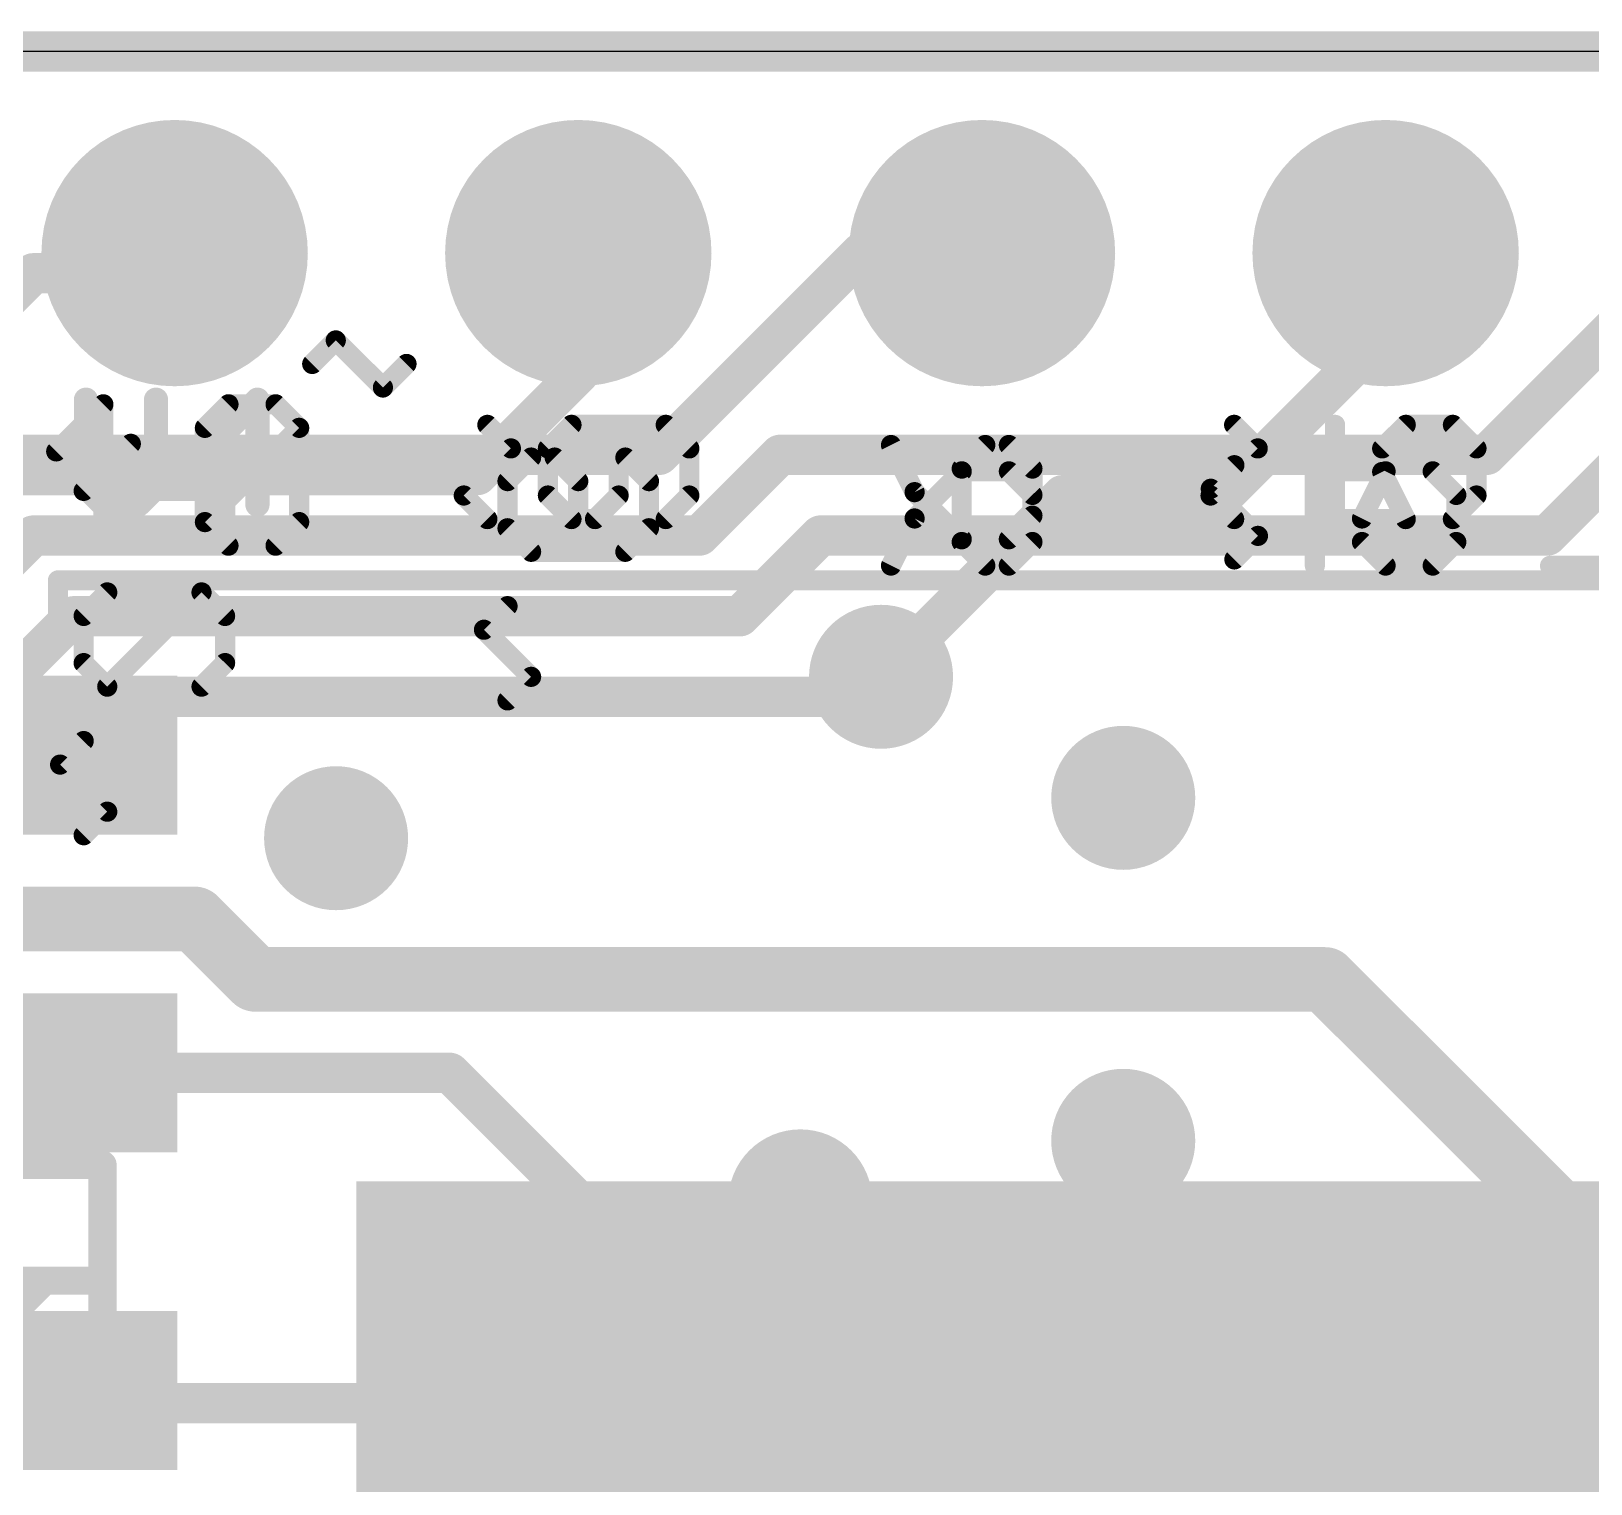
# Model space of a CAD drawing. Extents: x -4.5 to 52.1, y -1.8 to 26.3.
# Drawn here: x 30.85 to 40.66, y 13.84 to 22.99 of the extents above; entities that cross this region are included whole.
import ezdxf

# ---------------------------------------------------------------- set-up
doc = ezdxf.new("R2010")
doc.units = 0
for name, color, linetype in [('1', 12, 'CONTINUOUS'), ('16', 132, 'CONTINUOUS'), ('17', 110, 'CONTINUOUS'), ('18', 110, 'CONTINUOUS'), ('20', 53, 'CONTINUOUS'), ('21', 40, 'CONTINUOUS'), ('22', 6, 'CONTINUOUS'), ('25', 253, 'CONTINUOUS')]:
    doc.layers.add(name, color=color, linetype=linetype)

# ---------------------------------------------------------------- blocks, each defined once
blk = doc.blocks.new('RECT')
blk.add_solid([(-0.5, -0.5), (0.5, -0.5), (-0.5, 0.5), (0.5, 0.5)])
blk = doc.blocks.new('ROUNDP')
at = {"const_width": 0.5}
blk.add_lwpolyline([(0, -0.25, 1), (0, 0.25, 1), (0, -0.25)], format="xyb", dxfattribs=at)
blk = doc.blocks.new('ROUNDV')
at = {"const_width": 0.5}
blk.add_lwpolyline([(0, -0.25, 1), (0, 0.25, 1), (0, -0.25)], format="xyb", dxfattribs=at)

msp = doc.modelspace()

# ---------------------------------------------------------------- linework, layer by layer
at = {"layer": '1'}
for points, const_width in [([(48.26, 22.86), (0, 22.86)], 0.254), ([(34.29, 20.828), (34.29, 21.59)], 0.254), ([(39.37, 21.082), (39.37, 21.59)], 0.254), ([(38.354, 20.066), (39.37, 21.082)], 0.254), ([(33.655, 20.193), (34.29, 20.828)], 0.254), ([(27.686, 20.193), (33.655, 20.193)], 0.254), ([(36.195, 18.923), (37.338, 20.066)], 0.254), ([(37.338, 20.066), (38.354, 20.066)], 0.254), ([(30.099, 17.399), (31.877, 17.399)], 0.4064), ([(31.877, 17.399), (32.258, 17.018)], 0.4064), ([(32.258, 17.018), (38.989, 17.018)], 0.4064), ([(38.989, 17.018), (43.561, 12.446)], 0.4064), ([(29.845, 15.24), (31.035, 16.43)], 0.254), ([(31.035, 16.43), (31.016, 16.43)], 0.254), ([(31.016, 16.43), (33.481, 16.43)], 0.254), ([(33.481, 16.43), (38.1, 11.811)], 0.254), ([(31.016, 14.43), (31.095, 14.351)], 0.254), ([(33.401, 14.351), (33.322, 14.43)], 0.254), ([(31.095, 14.351), (33.401, 14.351)], 0.254), ([(33.909, 14.351), (33.401, 14.351)], 0.254), ([(37.465, 10.795), (33.909, 14.351)], 0.254)]:
    msp.add_lwpolyline(points, dxfattribs=dict(at, const_width=const_width))
for points, const_width in [([(34.3535, 21.59, 1), (34.2265, 21.59)], 0.127), ([(39.4335, 21.59, 1), (39.3065, 21.59)], 0.127), ([(39.4149, 21.0371, 1), (39.3251, 21.1269)], 0.127), ([(39.3065, 21.082, 1), (39.4335, 21.082)], 0.127), ([(34.3349, 20.7831, 1), (34.2451, 20.8729)], 0.127), ([(34.2265, 20.828, 1), (34.3535, 20.828)], 0.127), ([(33.655, 20.1295, 1), (33.655, 20.2565)], 0.127), ([(33.6101, 20.2379, 1), (33.6999, 20.1481)], 0.127), ([(37.338, 20.1295, 1), (37.338, 20.0025)], 0.127), ([(37.3829, 20.0211, 1), (37.2931, 20.1109)], 0.127), ([(38.3091, 20.1109, 1), (38.3989, 20.0211)], 0.127), ([(38.354, 20.0025, 1), (38.354, 20.1295)], 0.127), ([(36.1501, 18.9679, 1), (36.2399, 18.8781)], 0.127), ([(31.9488, 17.4708, 1), (31.8052, 17.3272)], 0.2032), ([(31.877, 17.2974, 1), (31.877, 17.5006)], 0.2032), ([(32.258, 17.1196, 1), (32.258, 16.9164)], 0.2032), ([(32.1862, 16.9462, 1), (32.3298, 17.0898)], 0.2032), ([(39.0608, 17.0898, 1), (38.9172, 16.9462)], 0.2032), ([(38.989, 16.9164, 1), (38.989, 17.1196)], 0.2032), ([(31.016, 16.4935, 1), (31.016, 16.3665)], 0.127), ([(31.016, 16.4935, 1), (31.016, 16.3665)], 0.127), ([(31.0799, 16.3851, 1), (30.9901, 16.4749)], 0.127), ([(31.035, 16.3665, 1), (31.035, 16.4935)], 0.127), ([(33.5259, 16.4749, 1), (33.4361, 16.3851)], 0.127), ([(33.481, 16.3665, 1), (33.481, 16.4935)], 0.127), ([(31.0609, 14.4749, 1), (30.9711, 14.3851)], 0.127), ([(33.3669, 14.4749, 1), (33.2771, 14.3851)], 0.127), ([(31.095, 14.4145, 1), (31.095, 14.2875)], 0.127), ([(31.0501, 14.3061, 1), (31.1399, 14.3959)], 0.127), ([(33.401, 14.4145, 1), (33.401, 14.2875)], 0.127), ([(33.3561, 14.3061, 1), (33.4459, 14.3959)], 0.127), ([(33.401, 14.2875, 1), (33.401, 14.4145)], 0.127), ([(33.9539, 14.3959, 1), (33.8641, 14.3061)], 0.127), ([(33.909, 14.2875, 1), (33.909, 14.4145)], 0.127)]:
    msp.add_lwpolyline(points, format="xyb", dxfattribs=dict(at, const_width=const_width))
at = {"layer": '16', "const_width": 0.254}
for points in [[(0, 22.86), (48.26, 22.86)], [(31.623, 21.463), (31.75, 21.59)], [(36.068, 21.59), (34.798, 20.32)], [(36.068, 21.59), (36.83, 21.59)], [(40.005, 20.32), (41.275, 21.59)], [(29.718, 20.32), (30.861, 21.463)], [(30.861, 21.463), (31.623, 21.463)], [(40.386, 19.812), (40.9575, 20.3835)], [(34.798, 20.32), (30.607, 20.32)], [(35.052, 19.812), (35.56, 20.32)], [(35.56, 20.32), (40.005, 20.32)], [(30.353, 19.304), (30.861, 19.812)], [(30.861, 19.812), (35.052, 19.812)], [(35.306, 19.304), (35.814, 19.812)], [(35.814, 19.812), (40.386, 19.812)], [(30.607, 18.796), (31.115, 19.304)], [(31.115, 19.304), (35.306, 19.304)], [(36.068, 18.796), (36.195, 18.923)], [(30.226, 17.653), (31.369, 18.796)], [(31.369, 18.796), (36.068, 18.796)], [(33.401, 10.033), (33.401, 14.351)]]:
    msp.add_lwpolyline(points, dxfattribs=at)
at = {"layer": '16', "const_width": 0.127}
for points in [[(31.7949, 21.5451, 1), (31.7051, 21.6349)], [(36.068, 21.6535, 1), (36.068, 21.5265)], [(36.1129, 21.5451, 1), (36.0231, 21.6349)], [(36.83, 21.5265, 1), (36.83, 21.6535)], [(30.861, 21.5265, 1), (30.861, 21.3995)], [(30.9059, 21.4181, 1), (30.8161, 21.5079)], [(31.623, 21.3995, 1), (31.623, 21.5265)], [(31.5781, 21.5079, 1), (31.6679, 21.4181)], [(34.7531, 20.3649, 1), (34.8429, 20.2751)], [(34.798, 20.2565, 1), (34.798, 20.3835)], [(35.56, 20.3835, 1), (35.56, 20.2565)], [(35.6049, 20.2751, 1), (35.5151, 20.3649)], [(39.9601, 20.3649, 1), (40.0499, 20.2751)], [(40.005, 20.2565, 1), (40.005, 20.3835)], [(30.861, 19.8755, 1), (30.861, 19.7485)], [(30.9059, 19.7671, 1), (30.8161, 19.8569)], [(35.052, 19.7485, 1), (35.052, 19.8755)], [(35.814, 19.8755, 1), (35.814, 19.7485)], [(35.8589, 19.7671, 1), (35.7691, 19.8569)], [(40.386, 19.7485, 1), (40.386, 19.8755)], [(35.0071, 19.8569, 1), (35.0969, 19.7671)], [(40.3411, 19.8569, 1), (40.4309, 19.7671)], [(31.115, 19.3675, 1), (31.115, 19.2405)], [(31.1599, 19.2591, 1), (31.0701, 19.3489)], [(35.306, 19.2405, 1), (35.306, 19.3675)], [(35.2611, 19.3489, 1), (35.3509, 19.2591)], [(36.2399, 18.8781, 1), (36.1501, 18.9679)], [(31.369, 18.8595, 1), (31.369, 18.7325)], [(31.4139, 18.7511, 1), (31.3241, 18.8409)], [(36.0231, 18.8409, 1), (36.1129, 18.7511)], [(36.068, 18.7325, 1), (36.068, 18.8595)], [(33.4645, 14.351, 1), (33.3375, 14.351)]]:
    msp.add_lwpolyline(points, format="xyb", dxfattribs=at)
at = {"layer": '20'}
msp.add_line((48.26, 22.86), (2.54, 22.86), dxfattribs=at)
at = {"layer": '21', "const_width": 0.127}
for points in [[(32.6157, 20.8923), (32.764, 21.0406)], [(32.764, 21.0406), (33.0606, 20.744)], [(33.0606, 20.744), (33.2089, 20.8923)], [(31.005, 20.3417), (31.3016, 20.6383)], [(31.3016, 20.6383), (31.3016, 19.7485)], [(31.9405, 20.49), (32.0888, 20.6383)], [(32.0888, 20.6383), (32.3854, 20.6383)], [(32.3854, 20.6383), (32.5337, 20.49)], [(31.9405, 19.8968), (31.9405, 20.49)], [(31.9405, 19.8968), (32.5337, 20.49)], [(32.5337, 20.49), (32.5337, 19.8968)], [(33.866, 20.3606), (33.7177, 20.5089)], [(34.247, 20.5089), (34.0987, 20.3606)], [(34.8402, 20.5089), (34.247, 20.5089)], [(34.5436, 20.064), (34.5436, 20.5089)], [(34.9885, 20.3606), (34.8402, 20.5089)], [(38.565, 20.3606), (38.4167, 20.5089)], [(39.0517, 20.5089), (39.0517, 19.9157)], [(39.3483, 20.3606), (39.4966, 20.5089)], [(39.4966, 20.5089), (39.7932, 20.5089)], [(39.7932, 20.5089), (39.9415, 20.3606)], [(33.5694, 20.064), (33.866, 20.3606)], [(34.0987, 20.3606), (34.0987, 20.064)], [(34.9885, 20.064), (34.9885, 20.3606)], [(36.2577, 20.3819), (36.406, 20.0853)], [(36.8509, 20.3819), (36.7026, 20.2336)], [(36.9992, 20.3819), (36.8509, 20.3819)], [(37.1475, 20.2336), (36.9992, 20.3819)], [(38.2684, 20.064), (38.565, 20.3606)], [(39.3483, 20.2123), (39.3483, 20.3606)], [(39.9415, 20.3606), (39.9415, 20.064)], [(36.7026, 20.2336), (36.7026, 19.7887)], [(37.1475, 19.937), (37.1475, 20.2336)], [(39.4966, 19.9157), (39.3483, 20.2123)], [(33.7177, 19.9157), (33.5694, 20.064)], [(34.0987, 20.064), (34.247, 19.9157)], [(34.3953, 19.9157), (34.5436, 20.064)], [(34.8402, 19.9157), (34.9885, 20.064)], [(36.406, 20.0853), (36.7026, 19.7887)], [(38.4167, 19.9157), (38.2684, 20.064)], [(39.9415, 20.064), (39.7932, 19.9157)], [(32.0888, 19.7485), (31.9405, 19.8968)], [(32.5337, 19.8968), (32.3854, 19.7485)], [(34.247, 19.9157), (34.3953, 19.9157)], [(36.9992, 19.7887), (37.1475, 19.937)], [(39.0517, 19.9157), (39.4966, 19.9157)], [(36.7026, 19.7887), (36.9992, 19.7887)], [(31.005, 19.7485), (31.5982, 19.7485)], [(32.3854, 19.7485), (32.0888, 19.7485)], [(31.016, 19.13), (31.016, 19.53)], [(31.016, 19.53), (47.216, 19.53)]]:
    msp.add_lwpolyline(points, dxfattribs=at)
at = {"layer": '21', "const_width": 0.0635}
for points in [[(32.7865, 21.063, 1), (32.7416, 21.0181)], [(32.7865, 21.0181, 1), (32.7416, 21.063)], [(32.5933, 20.9147, 1), (32.6382, 20.8698)], [(33.2314, 20.8698, 1), (33.1865, 20.9147)], [(33.0382, 20.7664, 1), (33.0831, 20.7215)], [(33.0382, 20.7215, 1), (33.0831, 20.7664)], [(31.3333, 20.6383, 1), (31.2698, 20.6383)], [(31.324, 20.6158, 1), (31.2791, 20.6607)], [(32.0888, 20.67, 1), (32.0888, 20.6065)], [(32.1112, 20.6158, 1), (32.0663, 20.6607)], [(32.4078, 20.6607, 1), (32.3629, 20.6158)], [(32.3854, 20.6065, 1), (32.3854, 20.67)], [(31.918, 20.5124, 1), (31.963, 20.4675)], [(31.9722, 20.49, 1), (31.9088, 20.49)], [(32.5654, 20.49, 1), (32.5019, 20.49)], [(32.5561, 20.4675, 1), (32.5112, 20.5124)], [(32.5112, 20.4675, 1), (32.5561, 20.5124)], [(33.7402, 20.5314, 1), (33.6953, 20.4865)], [(34.247, 20.5407, 1), (34.247, 20.4772)], [(34.2695, 20.4865, 1), (34.2246, 20.5314)], [(34.5754, 20.5089, 1), (34.5119, 20.5089)], [(34.8627, 20.5314, 1), (34.8178, 20.4865)], [(34.8402, 20.4772, 1), (34.8402, 20.5407)], [(38.4392, 20.5314, 1), (38.3943, 20.4865)], [(39.0835, 20.5089, 1), (39.02, 20.5089)], [(39.4966, 20.5407, 1), (39.4966, 20.4772)], [(39.5191, 20.4865, 1), (39.4742, 20.5314)], [(39.8157, 20.5314, 1), (39.7708, 20.4865)], [(39.7932, 20.4772, 1), (39.7932, 20.5407)], [(33.8885, 20.3382, 1), (33.8436, 20.3831)], [(33.8436, 20.3382, 1), (33.8885, 20.3831)], [(34.1305, 20.3606, 1), (34.067, 20.3606)], [(34.0763, 20.3831, 1), (34.1212, 20.3382)], [(35.0203, 20.3606, 1), (34.9567, 20.3606)], [(34.966, 20.3382, 1), (35.011, 20.3831)], [(36.2861, 20.3961, 1), (36.2293, 20.3677)], [(36.8509, 20.4137, 1), (36.8509, 20.3502)], [(36.8734, 20.3595, 1), (36.8285, 20.4044)], [(37.0217, 20.4044, 1), (36.9768, 20.3595)], [(36.9992, 20.3502, 1), (36.9992, 20.4137)], [(38.5875, 20.3382, 1), (38.5426, 20.3831)], [(38.5426, 20.3382, 1), (38.5875, 20.3831)], [(39.3801, 20.3606, 1), (39.3166, 20.3606)], [(39.3259, 20.3831, 1), (39.3708, 20.3382)], [(39.9733, 20.3606, 1), (39.9098, 20.3606)], [(39.919, 20.3382, 1), (39.964, 20.3831)], [(30.9825, 20.3641, 1), (31.0274, 20.3192)], [(36.7344, 20.2336, 1), (36.6709, 20.2336)], [(36.6802, 20.2561, 1), (36.7251, 20.2112)], [(37.1793, 20.2336, 1), (37.1157, 20.2336)], [(37.125, 20.2112, 1), (37.17, 20.2561)], [(39.3767, 20.2265, 1), (39.3199, 20.1981)], [(39.3166, 20.2123, 1), (39.3801, 20.2123)], [(33.5919, 20.0865, 1), (33.547, 20.0416)], [(33.547, 20.0865, 1), (33.5919, 20.0416)], [(34.1212, 20.0865, 1), (34.0763, 20.0416)], [(34.5661, 20.0416, 1), (34.5212, 20.0865)], [(35.011, 20.0416, 1), (34.966, 20.0865)], [(36.4285, 20.1078, 1), (36.3836, 20.0629)], [(36.3776, 20.0711, 1), (36.4344, 20.0995)], [(38.2909, 20.0865, 1), (38.246, 20.0416)], [(38.246, 20.0865, 1), (38.2909, 20.0416)], [(39.964, 20.0416, 1), (39.919, 20.0865)], [(34.067, 20.064, 1), (34.1305, 20.064)], [(34.5119, 20.064, 1), (34.5754, 20.064)], [(34.9567, 20.064, 1), (35.0203, 20.064)], [(39.9098, 20.064, 1), (39.9733, 20.064)], [(31.963, 19.9192, 1), (31.918, 19.8743)], [(31.918, 19.9192, 1), (31.963, 19.8743)], [(31.9088, 19.8968, 1), (31.9722, 19.8968)], [(32.5019, 19.8968, 1), (32.5654, 19.8968)], [(32.5561, 19.8743, 1), (32.5112, 19.9192)], [(33.6953, 19.8933, 1), (33.7402, 19.9382)], [(34.247, 19.9475, 1), (34.247, 19.884)], [(34.2246, 19.8933, 1), (34.2695, 19.9382)], [(34.3729, 19.9382, 1), (34.4178, 19.8933)], [(34.3953, 19.884, 1), (34.3953, 19.9475)], [(34.8178, 19.9382, 1), (34.8627, 19.8933)], [(37.1157, 19.937, 1), (37.1793, 19.937)], [(37.17, 19.9146, 1), (37.125, 19.9595)], [(38.3943, 19.8933, 1), (38.4392, 19.9382)], [(39.0517, 19.9475, 1), (39.0517, 19.884)], [(39.02, 19.9157, 1), (39.0835, 19.9157)], [(39.4682, 19.9015, 1), (39.525, 19.9299)], [(39.4966, 19.884, 1), (39.4966, 19.9475)], [(39.7708, 19.9382, 1), (39.8157, 19.8933)], [(36.7026, 19.8205, 1), (36.7026, 19.757)], [(36.6802, 19.7663, 1), (36.7251, 19.8112)], [(36.9768, 19.8112, 1), (37.0217, 19.7663)], [(36.9992, 19.757, 1), (36.9992, 19.8205)], [(31.005, 19.7802, 1), (31.005, 19.7168)], [(31.2698, 19.7485, 1), (31.3333, 19.7485)], [(31.5982, 19.7168, 1), (31.5982, 19.7802)], [(32.0888, 19.7802, 1), (32.0888, 19.7168)], [(32.0663, 19.726, 1), (32.1112, 19.771)], [(32.3629, 19.771, 1), (32.4078, 19.726)], [(32.3854, 19.7168, 1), (32.3854, 19.7802)], [(36.6709, 19.7887, 1), (36.7344, 19.7887)], [(31.016, 19.5617, 1), (31.016, 19.4983)], [(31.0478, 19.53, 1), (30.9843, 19.53)], [(30.9843, 19.13, 1), (31.0478, 19.13)]]:
    msp.add_lwpolyline(points, format="xyb", dxfattribs=at)
at = {"layer": '22'}
for points, const_width in [([(31.4743, 20.3898), (31.1777, 20.0932)], 0.127), ([(32.0675, 20.3898), (32.0675, 19.7966)], 0.127), ([(33.8447, 20.1547), (33.993, 20.303)], 0.127), ([(33.993, 20.303), (34.1413, 20.303)], 0.127), ([(34.1413, 20.303), (34.2896, 20.1547)], 0.127), ([(34.5862, 20.303), (34.7345, 20.1547)], 0.127), ([(38.27, 20.1066), (38.4183, 20.2549)], 0.127), ([(33.8447, 19.8581), (33.8447, 20.1547)], 0.127), ([(34.2896, 20.1547), (34.2896, 19.7098)], 0.127), ([(34.7345, 20.1547), (34.7345, 19.8581)], 0.127), ([(36.406, 19.9197), (36.7026, 20.2163)], 0.127), ([(36.7026, 20.2163), (36.9992, 20.2163)], 0.127), ([(36.7026, 19.7714), (36.7026, 20.2163)], 0.127), ([(36.9992, 20.2163), (37.1475, 20.068)], 0.127), ([(38.9247, 19.6231), (38.9247, 20.2163)], 0.127), ([(38.9247, 20.2163), (39.3696, 20.2163)], 0.127), ([(39.3696, 20.2163), (39.2213, 19.9197)], 0.127), ([(39.8145, 20.068), (39.6662, 20.2163)], 0.127), ([(31.1777, 20.0932), (32.0675, 20.0932)], 0.127), ([(37.1475, 20.068), (37.1475, 19.7714)], 0.127), ([(38.5666, 19.81), (38.27, 20.1066)], 0.127), ([(39.8145, 19.7714), (39.8145, 20.068)], 0.127), ([(33.993, 19.7098), (33.8447, 19.8581)], 0.127), ([(34.7345, 19.8581), (34.5862, 19.7098)], 0.127), ([(36.2577, 19.6231), (36.406, 19.9197)], 0.127), ([(39.2213, 19.9197), (39.2213, 19.7714)], 0.127), ([(36.8509, 19.6231), (36.7026, 19.7714)], 0.127), ([(37.1475, 19.7714), (36.9992, 19.6231)], 0.127), ([(38.4183, 19.6617), (38.5666, 19.81)], 0.127), ([(39.2213, 19.7714), (39.3696, 19.6231)], 0.127), ([(39.6662, 19.6231), (39.8145, 19.7714)], 0.127), ([(34.5862, 19.7098), (33.993, 19.7098)], 0.127), ([(36.9992, 19.6231), (36.8509, 19.6231)], 0.127), ([(39.3696, 19.6231), (39.6662, 19.6231)], 0.127), ([(40.9977, 19.6215), (40.4046, 19.6215)], 0.127), ([(31.326, 19.4543), (31.1777, 19.306)], 0.127), ([(31.9192, 19.4543), (31.326, 19.4543)], 0.127), ([(31.9192, 19.4543), (31.326, 18.8611)], 0.127), ([(32.0675, 19.306), (31.9192, 19.4543)], 0.127), ([(33.8447, 19.3675), (33.6964, 19.2192)], 0.127), ([(31.1777, 19.306), (31.1777, 19.0094)], 0.127), ([(32.0675, 19.0094), (32.0675, 19.306)], 0.127), ([(33.6964, 19.2192), (33.993, 18.9226)], 0.127), ([(31.1777, 19.0094), (31.326, 18.8611)], 0.127), ([(31.9192, 18.8611), (32.0675, 19.0094)], 0.127), ([(33.993, 18.9226), (33.8447, 18.7743)], 0.127), ([(31.326, 18.8611), (31.9192, 18.8611)], 0.127), ([(31.1777, 18.5187), (31.0294, 18.3705)], 0.127), ([(31.0294, 18.3705), (31.326, 18.0739)], 0.127), ([(31.326, 18.0739), (31.1777, 17.9256)], 0.127), ([(31.2964, 15.8505), (30.7498, 15.8505)], 0.1778), ([(31.2964, 14.7574), (31.2964, 15.8505)], 0.1778), ([(30.932, 15.1218), (30.5676, 14.7574)], 0.1778), ([(30.7498, 15.1218), (31.2964, 15.1218)], 0.1778)]:
    msp.add_lwpolyline(points, dxfattribs=dict(at, const_width=const_width))
for points, const_width in [([(31.4968, 20.3673, 1), (31.4519, 20.4122)], 0.0635), ([(32.0993, 20.3898, 1), (32.0358, 20.3898)], 0.0635), ([(33.993, 20.3348, 1), (33.993, 20.2713)], 0.0635), ([(34.0155, 20.2806, 1), (33.9706, 20.3255)], 0.0635), ([(34.1638, 20.3255, 1), (34.1189, 20.2806)], 0.0635), ([(34.1413, 20.2713, 1), (34.1413, 20.3348)], 0.0635), ([(34.6087, 20.3255, 1), (34.5638, 20.2806)], 0.0635), ([(38.4407, 20.2325, 1), (38.3958, 20.2774)], 0.0635), ([(33.8765, 20.1547, 1), (33.813, 20.1547)], 0.0635), ([(34.3214, 20.1547, 1), (34.2579, 20.1547)], 0.0635), ([(34.7663, 20.1547, 1), (34.7028, 20.1547)], 0.0635), ([(36.7026, 20.248, 1), (36.7026, 20.1845)], 0.0635), ([(36.7344, 20.2163, 1), (36.6709, 20.2163)], 0.0635), ([(36.7251, 20.1938, 1), (36.6802, 20.2387)], 0.0635), ([(37.0217, 20.2387, 1), (36.9768, 20.1938)], 0.0635), ([(36.9992, 20.1845, 1), (36.9992, 20.248)], 0.0635), ([(38.9565, 20.2163, 1), (38.893, 20.2163)], 0.0635), ([(38.9247, 20.248, 1), (38.9247, 20.1845)], 0.0635), ([(39.398, 20.2021, 1), (39.3412, 20.2305)], 0.0635), ([(39.3696, 20.1845, 1), (39.3696, 20.248)], 0.0635), ([(39.6887, 20.2387, 1), (39.6438, 20.1938)], 0.0635), ([(31.1777, 20.1249, 1), (31.1777, 20.0614)], 0.0635), ([(31.1553, 20.1156, 1), (31.2002, 20.0707)], 0.0635), ([(32.0675, 20.0614, 1), (32.0675, 20.1249)], 0.0635), ([(33.8223, 20.1772, 1), (33.8672, 20.1323)], 0.0635), ([(34.2672, 20.1323, 1), (34.3121, 20.1772)], 0.0635), ([(34.712, 20.1323, 1), (34.757, 20.1772)], 0.0635), ([(37.1793, 20.068, 1), (37.1157, 20.068)], 0.0635), ([(37.125, 20.0455, 1), (37.17, 20.0904)], 0.0635), ([(38.2924, 20.1291, 1), (38.2475, 20.0842)], 0.0635), ([(38.2475, 20.1291, 1), (38.2924, 20.0842)], 0.0635), ([(39.8463, 20.068, 1), (39.7828, 20.068)], 0.0635), ([(39.792, 20.0455, 1), (39.837, 20.0904)], 0.0635), ([(33.8672, 19.8806, 1), (33.8223, 19.8357)], 0.0635), ([(34.757, 19.8357, 1), (34.712, 19.8806)], 0.0635), ([(36.3836, 19.9421, 1), (36.4285, 19.8972)], 0.0635), ([(36.4344, 19.9055, 1), (36.3776, 19.9339)], 0.0635), ([(39.2531, 19.9197, 1), (39.1896, 19.9197)], 0.0635), ([(39.1929, 19.9339, 1), (39.2497, 19.9055)], 0.0635), ([(32.0358, 19.7966, 1), (32.0993, 19.7966)], 0.0635), ([(33.813, 19.8581, 1), (33.8765, 19.8581)], 0.0635), ([(34.7028, 19.8581, 1), (34.7663, 19.8581)], 0.0635), ([(36.7251, 19.7938, 1), (36.6802, 19.7489)], 0.0635), ([(37.17, 19.7489, 1), (37.125, 19.7938)], 0.0635), ([(38.589, 19.7876, 1), (38.5441, 19.8325)], 0.0635), ([(38.5441, 19.7876, 1), (38.589, 19.8325)], 0.0635), ([(39.2438, 19.7938, 1), (39.1989, 19.7489)], 0.0635), ([(39.837, 19.7489, 1), (39.792, 19.7938)], 0.0635), ([(33.993, 19.7416, 1), (33.993, 19.6781)], 0.0635), ([(33.9706, 19.6874, 1), (34.0155, 19.7323)], 0.0635), ([(34.2579, 19.7098, 1), (34.3214, 19.7098)], 0.0635), ([(34.5638, 19.7323, 1), (34.6087, 19.6874)], 0.0635), ([(34.5862, 19.6781, 1), (34.5862, 19.7416)], 0.0635), ([(36.6709, 19.7714, 1), (36.7344, 19.7714)], 0.0635), ([(37.1157, 19.7714, 1), (37.1793, 19.7714)], 0.0635), ([(39.1896, 19.7714, 1), (39.2531, 19.7714)], 0.0635), ([(39.7828, 19.7714, 1), (39.8463, 19.7714)], 0.0635), ([(36.2293, 19.6373, 1), (36.2861, 19.6089)], 0.0635), ([(36.8509, 19.6548, 1), (36.8509, 19.5913)], 0.0635), ([(36.8285, 19.6006, 1), (36.8734, 19.6455)], 0.0635), ([(36.9768, 19.6455, 1), (37.0217, 19.6006)], 0.0635), ([(36.9992, 19.5913, 1), (36.9992, 19.6548)], 0.0635), ([(38.3958, 19.6842, 1), (38.4407, 19.6393)], 0.0635), ([(38.893, 19.6231, 1), (38.9565, 19.6231)], 0.0635), ([(39.3696, 19.6548, 1), (39.3696, 19.5913)], 0.0635), ([(39.3472, 19.6006, 1), (39.3921, 19.6455)], 0.0635), ([(39.6438, 19.6455, 1), (39.6887, 19.6006)], 0.0635), ([(39.6662, 19.5913, 1), (39.6662, 19.6548)], 0.0635), ([(40.4046, 19.6532, 1), (40.4046, 19.5898)], 0.0635), ([(31.326, 19.486, 1), (31.326, 19.4225)], 0.0635), ([(31.3485, 19.4318, 1), (31.3036, 19.4767)], 0.0635), ([(31.9417, 19.4767, 1), (31.8968, 19.4318)], 0.0635), ([(31.9417, 19.4318, 1), (31.8968, 19.4767)], 0.0635), ([(31.9192, 19.4225, 1), (31.9192, 19.486)], 0.0635), ([(33.8672, 19.345, 1), (33.8223, 19.39)], 0.0635), ([(31.2095, 19.306, 1), (31.146, 19.306)], 0.0635), ([(31.1553, 19.3284, 1), (31.2002, 19.2835)], 0.0635), ([(32.0993, 19.306, 1), (32.0358, 19.306)], 0.0635), ([(32.045, 19.2835, 1), (32.09, 19.3284)], 0.0635), ([(33.7189, 19.2417, 1), (33.674, 19.1968)], 0.0635), ([(33.674, 19.2417, 1), (33.7189, 19.1968)], 0.0635), ([(31.2002, 19.0318, 1), (31.1553, 18.9869)], 0.0635), ([(31.146, 19.0094, 1), (31.2095, 19.0094)], 0.0635), ([(32.0358, 19.0094, 1), (32.0993, 19.0094)], 0.0635), ([(32.09, 18.9869, 1), (32.045, 19.0318)], 0.0635), ([(34.0155, 18.9002, 1), (33.9706, 18.9451)], 0.0635), ([(33.9706, 18.9002, 1), (34.0155, 18.9451)], 0.0635), ([(31.326, 18.8928, 1), (31.326, 18.8293)], 0.0635), ([(31.3036, 18.8835, 1), (31.3485, 18.8386)], 0.0635), ([(31.3036, 18.8386, 1), (31.3485, 18.8835)], 0.0635), ([(31.8968, 18.8835, 1), (31.9417, 18.8386)], 0.0635), ([(31.9192, 18.8293, 1), (31.9192, 18.8928)], 0.0635), ([(33.8223, 18.7968, 1), (33.8672, 18.7519)], 0.0635), ([(31.2002, 18.4963, 1), (31.1553, 18.5412)], 0.0635), ([(31.0519, 18.3929, 1), (31.007, 18.348)], 0.0635), ([(31.007, 18.3929, 1), (31.0519, 18.348)], 0.0635), ([(31.3485, 18.0514, 1), (31.3036, 18.0963)], 0.0635), ([(31.3036, 18.0514, 1), (31.3485, 18.0963)], 0.0635), ([(31.1553, 17.948, 1), (31.2002, 17.9031)], 0.0635), ([(31.3408, 15.8505, 1), (31.2519, 15.8505)], 0.0889), ([(31.2964, 15.8061, 1), (31.2964, 15.895)], 0.0889), ([(30.9634, 15.0903, 1), (30.9006, 15.1532)], 0.0889), ([(31.2964, 15.0773, 1), (31.2964, 15.1662)], 0.0889), ([(31.2519, 14.7574, 1), (31.3408, 14.7574)], 0.0889)]:
    msp.add_lwpolyline(points, format="xyb", dxfattribs=dict(at, const_width=const_width))
at = {"layer": '25', "const_width": 0.1524}
for points in [[(31.1922, 20.6672), (31.1922, 20.1164)], [(31.6328, 20.1164), (31.6328, 20.6672)], [(32.2711, 20.6672), (31.9406, 20.3367)], [(32.2711, 20.0062), (32.2711, 20.6672)], [(31.9406, 20.3367), (32.3813, 20.3367)], [(31.1922, 20.1164), (31.3024, 20.0062)], [(31.5227, 20.0062), (31.6328, 20.1164)], [(31.3024, 20.0062), (31.5227, 20.0062)]]:
    msp.add_lwpolyline(points, dxfattribs=at)
at = {"layer": '25', "const_width": 0.0762}
for points in [[(31.2303, 20.6672, 1), (31.1541, 20.6672)], [(31.6709, 20.6672, 1), (31.5947, 20.6672)], [(32.3092, 20.6672, 1), (32.233, 20.6672)], [(32.298, 20.6402, 1), (32.2442, 20.6941)], [(31.9406, 20.3748, 1), (31.9406, 20.2986)], [(32.3813, 20.2986, 1), (32.3813, 20.3748)], [(31.9137, 20.3636, 1), (31.9676, 20.3097)], [(31.2191, 20.1433, 1), (31.1653, 20.0894)], [(31.1541, 20.1164, 1), (31.2303, 20.1164)], [(31.5947, 20.1164, 1), (31.6709, 20.1164)], [(31.6598, 20.0894, 1), (31.6059, 20.1433)], [(31.3024, 20.0443, 1), (31.3024, 19.9681)], [(31.2754, 19.9793, 1), (31.3293, 20.0331)], [(31.4957, 20.0331, 1), (31.5496, 19.9793)], [(31.5227, 19.9681, 1), (31.5227, 20.0443)], [(32.233, 20.0062, 1), (32.3092, 20.0062)]]:
    msp.add_lwpolyline(points, format="xyb", dxfattribs=at)

# ---------------------------------------------------------------- block references
at = {"layer": '1', "xscale": 1.5}
for p in [(31.016, 18.43), (31.016, 16.43), (31.016, 14.43)]:
    msp.add_blockref('RECT', p, dxfattribs=at)
at = {"layer": '17', "xscale": 1.6764, "yscale": 1.6764, "rotation": 90}
for p in [(31.75, 21.59), (31.75, 21.59), (34.29, 21.59), (34.29, 21.59), (36.83, 21.59), (36.83, 21.59), (39.37, 21.59), (39.37, 21.59)]:
    msp.add_blockref('ROUNDP', p, dxfattribs=at)
at = {"layer": '18', "xscale": 0.9064, "yscale": 0.9064}
for p in [(36.195, 18.923), (36.195, 18.923), (37.719, 18.161), (37.719, 18.161), (32.766, 17.907), (32.766, 17.907), (37.719, 16.002), (37.719, 16.002), (35.687, 15.621), (35.687, 15.621), (33.401, 14.351), (33.401, 14.351), (40.005, 14.351), (40.005, 14.351), (37.465, 14.097), (37.465, 14.097)]:
    msp.add_blockref('ROUNDV', p, dxfattribs=at)
at = {"layer": '22', "xscale": 8.636, "yscale": 2.4765}
msp.add_blockref('RECT', (37.211, 14.5098), dxfattribs=at)

doc.saveas('drawing.dxf')
